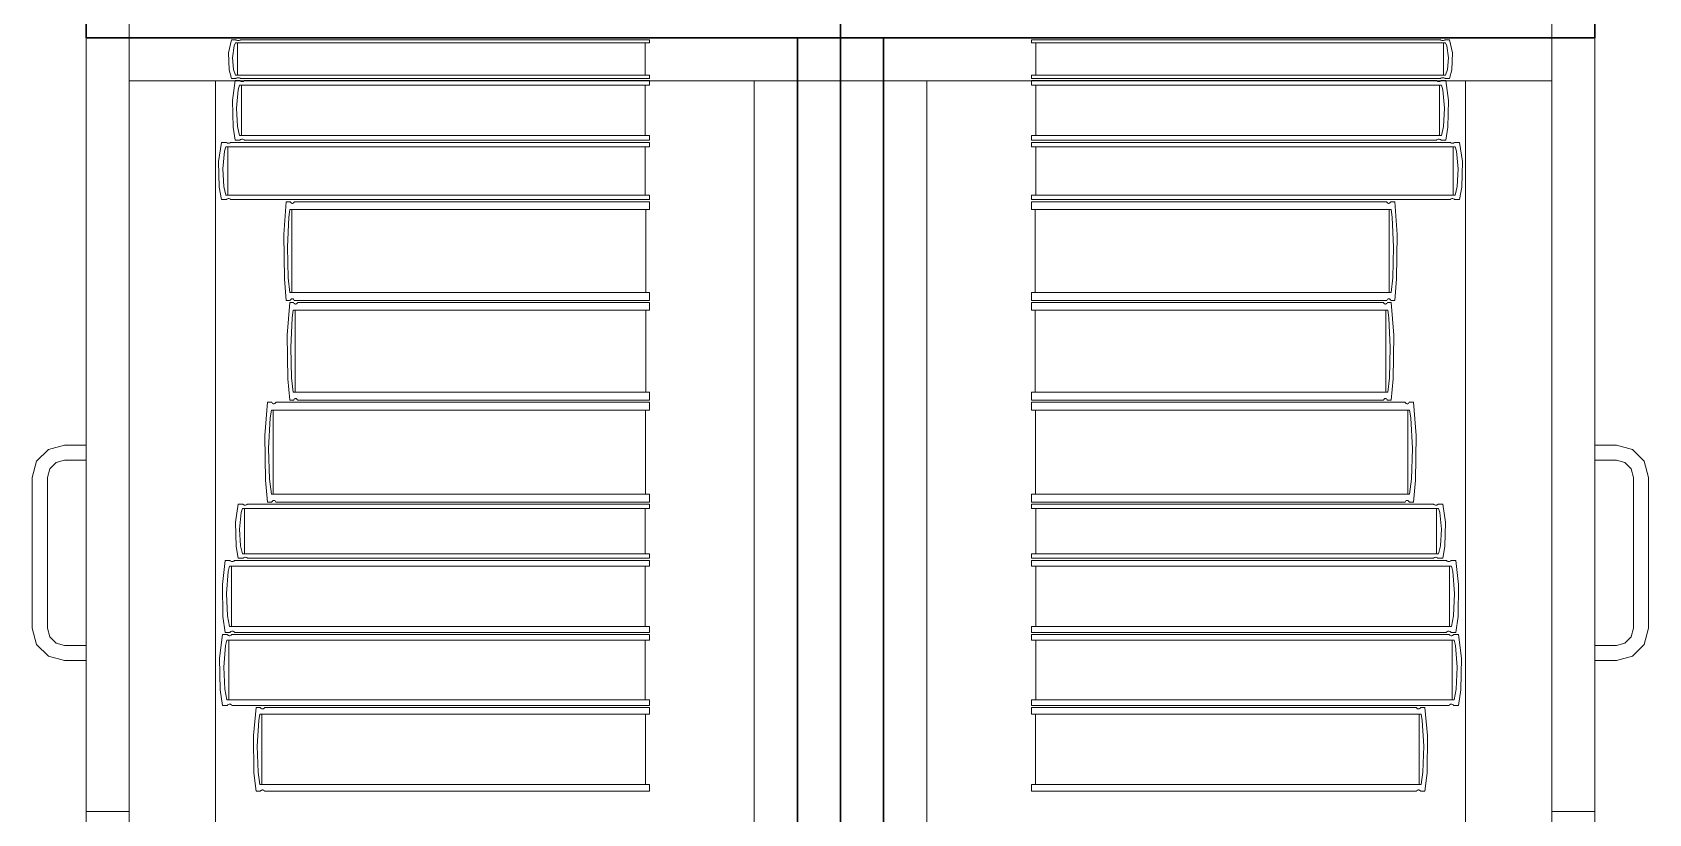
# Model space of a CAD drawing. Header units: inches. Extents: x -38 to 5698, y -33 to 92.
# Drawn here: x 299.331 to 300.081, y 9.452 to 9.815 of the extents above; entities that cross this region are included whole.
import ezdxf

# ---------------------------------------------------------------- set-up
doc = ezdxf.new("R2010")
doc.units = ezdxf.units.IN
doc.header["$MEASUREMENT"] = 0
doc.set_wipeout_variables(frame=1)
doc.linetypes.add('Wipeout_Contour', pattern=[1, 0, -1])
doc.layers.add('Interior - Mobiliario', color=7, linetype='Continuous')

msp = doc.modelspace()

# ---------------------------------------------------------------- linework, layer by layer
at = {"layer": 'Interior - Mobiliario', "color": 175, "linetype": 'Continuous', "lineweight": 13}
for p, q in [((299.37628, 8.35227), (299.37628, 9.81227)), ((299.37628, 9.81227), (299.68628, 9.81227)), ((299.68628, 9.81227), (299.68628, 8.35227)), ((299.72628, 9.81227), (299.72628, 8.35227)), ((300.03628, 9.81227), (299.72628, 9.81227)), ((300.03628, 8.35227), (300.03628, 9.81227)), ((299.42257, 9.79732), (299.42233, 9.80531)), ((299.42499, 9.80849), (299.42418, 9.80301)), ((299.42418, 9.80301), (299.42468, 9.79751)), ((299.98758, 9.80849), (299.98839, 9.80301)), ((299.98839, 9.80301), (299.98789, 9.79751)), ((299.99, 9.79732), (299.99024, 9.80531)), ((299.42363, 9.7934), (299.42257, 9.79732)), ((299.42468, 9.79751), (299.42557, 9.79483)), ((299.98789, 9.79751), (299.987, 9.79483)), ((299.98894, 9.7934), (299.99, 9.79732)), ((299.37628, 8.37227), (299.37628, 9.79227)), ((299.37628, 9.79227), (299.41628, 9.79227)), ((299.41628, 9.79227), (299.66628, 9.79227)), ((299.41628, 9.79227), (299.41628, 8.37227)), ((299.42574, 9.7934), (299.42363, 9.7934)), ((299.42418, 9.78317), (299.42547, 9.7924)), ((299.42547, 9.7924), (299.42756, 9.7924)), ((299.42557, 9.79483), (299.61763, 9.79483)), ((299.42584, 9.79347), (299.42574, 9.7934)), ((299.42609, 9.79358), (299.42584, 9.79347)), ((299.42682, 9.78809), (299.42602, 9.77961)), ((299.42636, 9.79365), (299.42609, 9.79358)), ((299.42664, 9.7937), (299.42636, 9.79365)), ((299.42692, 9.7937), (299.42664, 9.7937)), ((299.42739, 9.79019), (299.42682, 9.78809)), ((299.42721, 9.79367), (299.42692, 9.7937)), ((299.42748, 9.7936), (299.42721, 9.79367)), ((299.61763, 9.79019), (299.42739, 9.79019)), ((299.42773, 9.7935), (299.42748, 9.7936)), ((299.42756, 9.7924), (299.42772, 9.79225)), ((299.42772, 9.79225), (299.42797, 9.79209)), ((299.42789, 9.7934), (299.42773, 9.7935)), ((299.61763, 9.7934), (299.42789, 9.7934)), ((299.42797, 9.79209), (299.42823, 9.79199)), ((299.42823, 9.79199), (299.42851, 9.79194)), ((299.42835, 9.76695), (299.42835, 9.79019)), ((299.42851, 9.79194), (299.4288, 9.79194)), ((299.4288, 9.79194), (299.42907, 9.79201)), ((299.42907, 9.79201), (299.42934, 9.79213)), ((299.42934, 9.79213), (299.42958, 9.79229)), ((299.42958, 9.79229), (299.42969, 9.7924)), ((299.42969, 9.7924), (299.61763, 9.7924)), ((299.61571, 9.79019), (299.61571, 9.76695)), ((299.61763, 9.79483), (299.61763, 9.7934)), ((299.61763, 9.7924), (299.61763, 9.79019)), ((299.66628, 8.37227), (299.66628, 9.79227)), ((299.74628, 8.37227), (299.74628, 9.79227)), ((299.99628, 9.79227), (299.74628, 9.79227)), ((299.987, 9.79483), (299.79494, 9.79483)), ((299.79494, 9.79483), (299.79494, 9.7934)), ((299.79494, 9.7934), (299.98468, 9.7934)), ((299.98288, 9.7924), (299.79494, 9.7924)), ((299.79494, 9.7924), (299.79494, 9.79019)), ((299.79494, 9.79019), (299.98518, 9.79019)), ((299.79686, 9.79019), (299.79686, 9.76695)), ((299.98299, 9.79229), (299.98288, 9.7924)), ((299.98323, 9.79213), (299.98299, 9.79229)), ((299.98349, 9.79201), (299.98323, 9.79213)), ((299.98377, 9.79194), (299.98349, 9.79201)), ((299.98406, 9.79194), (299.98377, 9.79194)), ((299.98434, 9.79199), (299.98406, 9.79194)), ((299.98422, 9.76695), (299.98422, 9.79019)), ((299.9846, 9.79209), (299.98434, 9.79199)), ((299.98485, 9.79225), (299.9846, 9.79209)), ((299.98468, 9.7934), (299.98484, 9.7935)), ((299.98484, 9.7935), (299.98509, 9.7936)), ((299.98501, 9.7924), (299.98485, 9.79225)), ((299.9871, 9.7924), (299.98501, 9.7924)), ((299.98509, 9.7936), (299.98536, 9.79367)), ((299.98518, 9.79019), (299.98575, 9.78809)), ((299.98536, 9.79367), (299.98565, 9.7937)), ((299.98565, 9.7937), (299.98593, 9.7937)), ((299.98575, 9.78809), (299.98655, 9.77961)), ((299.98593, 9.7937), (299.98621, 9.79365)), ((299.98621, 9.79365), (299.98648, 9.79358)), ((299.98648, 9.79358), (299.98672, 9.79347)), ((299.98672, 9.79347), (299.98683, 9.7934)), ((299.98683, 9.7934), (299.98894, 9.7934)), ((299.98839, 9.78317), (299.9871, 9.7924)), ((300.03628, 9.79227), (299.99628, 9.79227)), ((299.99628, 9.79227), (299.99628, 8.37227)), ((300.03628, 8.37227), (300.03628, 9.79227)), ((299.42442, 9.7708), (299.42418, 9.78317)), ((299.98815, 9.7708), (299.98839, 9.78317)), ((299.42602, 9.77961), (299.42651, 9.77109)), ((299.98655, 9.77961), (299.98606, 9.77109)), ((299.42547, 9.76473), (299.42442, 9.7708)), ((299.42651, 9.77109), (299.42739, 9.76695)), ((299.42739, 9.76695), (299.61763, 9.76695)), ((299.42791, 9.76501), (299.42767, 9.76484)), ((299.42817, 9.76512), (299.42791, 9.76501)), ((299.42845, 9.76519), (299.42817, 9.76512)), ((299.42873, 9.76519), (299.42845, 9.76519)), ((299.42901, 9.76514), (299.42873, 9.76519)), ((299.42928, 9.76504), (299.42901, 9.76514)), ((299.42953, 9.76488), (299.42928, 9.76504)), ((299.61763, 9.76695), (299.61763, 9.76473)), ((299.98518, 9.76695), (299.79494, 9.76695)), ((299.79494, 9.76695), (299.79494, 9.76473)), ((299.98304, 9.76488), (299.98329, 9.76504)), ((299.98329, 9.76504), (299.98356, 9.76514)), ((299.98356, 9.76514), (299.98384, 9.76519)), ((299.98384, 9.76519), (299.98412, 9.76519)), ((299.98412, 9.76519), (299.9844, 9.76512)), ((299.9844, 9.76512), (299.98466, 9.76501)), ((299.98466, 9.76501), (299.9849, 9.76484)), ((299.98606, 9.77109), (299.98518, 9.76695)), ((299.9871, 9.76473), (299.98815, 9.7708)), ((299.41772, 9.75487), (299.41905, 9.76373)), ((299.41905, 9.76373), (299.42121, 9.76373)), ((299.42045, 9.75959), (299.41962, 9.75144)), ((299.42104, 9.76161), (299.42045, 9.75959)), ((299.61763, 9.76161), (299.42104, 9.76161)), ((299.42121, 9.76373), (299.42137, 9.76359)), ((299.42137, 9.76359), (299.42163, 9.76344)), ((299.42163, 9.76344), (299.42191, 9.76334)), ((299.42191, 9.76334), (299.4222, 9.76329)), ((299.42203, 9.73929), (299.42203, 9.76161)), ((299.4222, 9.76329), (299.42249, 9.76329)), ((299.42249, 9.76329), (299.42278, 9.76335)), ((299.42278, 9.76335), (299.42305, 9.76347)), ((299.42305, 9.76347), (299.4233, 9.76363)), ((299.4233, 9.76363), (299.42341, 9.76373)), ((299.42341, 9.76373), (299.61763, 9.76373)), ((299.42756, 9.76473), (299.42547, 9.76473)), ((299.42767, 9.76484), (299.42756, 9.76473)), ((299.42969, 9.76473), (299.42953, 9.76488)), ((299.61763, 9.76473), (299.42969, 9.76473)), ((299.61564, 9.76161), (299.61564, 9.73929)), ((299.61763, 9.76373), (299.61763, 9.76161)), ((299.79494, 9.76473), (299.98288, 9.76473)), ((299.98916, 9.76373), (299.79494, 9.76373)), ((299.79494, 9.76373), (299.79494, 9.76161)), ((299.79494, 9.76161), (299.99153, 9.76161)), ((299.79693, 9.76161), (299.79693, 9.73929)), ((299.98288, 9.76473), (299.98304, 9.76488)), ((299.9849, 9.76484), (299.98501, 9.76473)), ((299.98501, 9.76473), (299.9871, 9.76473)), ((299.98927, 9.76363), (299.98916, 9.76373)), ((299.98952, 9.76347), (299.98927, 9.76363)), ((299.98979, 9.76335), (299.98952, 9.76347)), ((299.99008, 9.76329), (299.98979, 9.76335)), ((299.99037, 9.76329), (299.99008, 9.76329)), ((299.99066, 9.76334), (299.99037, 9.76329)), ((299.99054, 9.73929), (299.99054, 9.76161)), ((299.99094, 9.76344), (299.99066, 9.76334)), ((299.99119, 9.76359), (299.99094, 9.76344)), ((299.99136, 9.76373), (299.99119, 9.76359)), ((299.99352, 9.76373), (299.99136, 9.76373)), ((299.99153, 9.76161), (299.99212, 9.75959)), ((299.99212, 9.75959), (299.99295, 9.75144)), ((299.99485, 9.75487), (299.99352, 9.76373)), ((299.41797, 9.74299), (299.41772, 9.75487)), ((299.41962, 9.75144), (299.42013, 9.74327)), ((299.99295, 9.75144), (299.99244, 9.74327)), ((299.9946, 9.74299), (299.99485, 9.75487)), ((299.41905, 9.73716), (299.41797, 9.74299)), ((299.42013, 9.74327), (299.42104, 9.73929)), ((299.99244, 9.74327), (299.99153, 9.73929)), ((299.99352, 9.73716), (299.9946, 9.74299)), ((299.42121, 9.73716), (299.41905, 9.73716)), ((299.42104, 9.73929), (299.61763, 9.73929)), ((299.42132, 9.73726), (299.42121, 9.73716)), ((299.42157, 9.73743), (299.42132, 9.73726)), ((299.42185, 9.73754), (299.42157, 9.73743)), ((299.42213, 9.7376), (299.42185, 9.73754)), ((299.42243, 9.73761), (299.42213, 9.7376)), ((299.42271, 9.73756), (299.42243, 9.73761)), ((299.42299, 9.73746), (299.42271, 9.73756)), ((299.42325, 9.7373), (299.42299, 9.73746)), ((299.42341, 9.73716), (299.42325, 9.7373)), ((299.61763, 9.73716), (299.42341, 9.73716)), ((299.44801, 9.72091), (299.44914, 9.73616)), ((299.44914, 9.73616), (299.45097, 9.73616)), ((299.45097, 9.73616), (299.45111, 9.73592)), ((299.45111, 9.73592), (299.45132, 9.73565)), ((299.45132, 9.73565), (299.45156, 9.73548)), ((299.45156, 9.73548), (299.45181, 9.7354)), ((299.45181, 9.7354), (299.45205, 9.73541)), ((299.45205, 9.73541), (299.4523, 9.73551)), ((299.4523, 9.73551), (299.45253, 9.73571)), ((299.45253, 9.73571), (299.45274, 9.73598)), ((299.45274, 9.73598), (299.45283, 9.73616)), ((299.45283, 9.73616), (299.61763, 9.73616)), ((299.61763, 9.73929), (299.61763, 9.73716)), ((299.61763, 9.73616), (299.61763, 9.7325)), ((299.99153, 9.73929), (299.79494, 9.73929)), ((299.79494, 9.73929), (299.79494, 9.73716)), ((299.79494, 9.73716), (299.98916, 9.73716)), ((299.95973, 9.73616), (299.79494, 9.73616)), ((299.79494, 9.73616), (299.79494, 9.7325)), ((299.95983, 9.73598), (299.95973, 9.73616)), ((299.96004, 9.73571), (299.95983, 9.73598)), ((299.96027, 9.73551), (299.96004, 9.73571)), ((299.96052, 9.73541), (299.96027, 9.73551)), ((299.96076, 9.7354), (299.96052, 9.73541)), ((299.96101, 9.73548), (299.96076, 9.7354)), ((299.96124, 9.73565), (299.96101, 9.73548)), ((299.96146, 9.73592), (299.96124, 9.73565)), ((299.9616, 9.73616), (299.96146, 9.73592)), ((299.96343, 9.73616), (299.9616, 9.73616)), ((299.96456, 9.72091), (299.96343, 9.73616)), ((299.98916, 9.73716), (299.98932, 9.7373)), ((299.98932, 9.7373), (299.98958, 9.73746)), ((299.98958, 9.73746), (299.98985, 9.73756)), ((299.98985, 9.73756), (299.99014, 9.73761)), ((299.99014, 9.73761), (299.99044, 9.7376)), ((299.99044, 9.7376), (299.99072, 9.73754)), ((299.99072, 9.73754), (299.991, 9.73743)), ((299.991, 9.73743), (299.99125, 9.73726)), ((299.99125, 9.73726), (299.99136, 9.73716)), ((299.99136, 9.73716), (299.99352, 9.73716)), ((299.45032, 9.72904), (299.44962, 9.71502)), ((299.45082, 9.7325), (299.45032, 9.72904)), ((299.61763, 9.7325), (299.45082, 9.7325)), ((299.45166, 9.69409), (299.45166, 9.7325)), ((299.61594, 9.7325), (299.61594, 9.69409)), ((299.79494, 9.7325), (299.96175, 9.7325)), ((299.79663, 9.7325), (299.79663, 9.69409)), ((299.9609, 9.69409), (299.9609, 9.7325)), ((299.96175, 9.7325), (299.96225, 9.72904)), ((299.96225, 9.72904), (299.96295, 9.71502)), ((299.44822, 9.70046), (299.44801, 9.72091)), ((299.96435, 9.70046), (299.96456, 9.72091)), ((299.44962, 9.71502), (299.45005, 9.70094)), ((299.96295, 9.71502), (299.96252, 9.70094)), ((299.44914, 9.69043), (299.44822, 9.70046)), ((299.45005, 9.70094), (299.45082, 9.69409)), ((299.96252, 9.70094), (299.96175, 9.69409)), ((299.96343, 9.69043), (299.96435, 9.70046)), ((299.45097, 9.69043), (299.44914, 9.69043)), ((299.45082, 9.69409), (299.61763, 9.69409)), ((299.45106, 9.69061), (299.45097, 9.69043)), ((299.45128, 9.69089), (299.45106, 9.69061)), ((299.45151, 9.69108), (299.45128, 9.69089)), ((299.45175, 9.69119), (299.45151, 9.69108)), ((299.452, 9.6912), (299.45175, 9.69119)), ((299.45224, 9.69111), (299.452, 9.6912)), ((299.45248, 9.69094), (299.45224, 9.69111)), ((299.4527, 9.69068), (299.45248, 9.69094)), ((299.45283, 9.69043), (299.4527, 9.69068)), ((299.61763, 9.69043), (299.45283, 9.69043)), ((299.61763, 9.69409), (299.61763, 9.69043)), ((299.96175, 9.69409), (299.79494, 9.69409)), ((299.79494, 9.69409), (299.79494, 9.69043)), ((299.79494, 9.69043), (299.95973, 9.69043)), ((299.95973, 9.69043), (299.95987, 9.69068)), ((299.95987, 9.69068), (299.96009, 9.69094)), ((299.96009, 9.69094), (299.96033, 9.69111)), ((299.96033, 9.69111), (299.96057, 9.6912)), ((299.96057, 9.6912), (299.96082, 9.69119)), ((299.96082, 9.69119), (299.96106, 9.69108)), ((299.96106, 9.69108), (299.96129, 9.69089)), ((299.96129, 9.69089), (299.96151, 9.69061)), ((299.96151, 9.69061), (299.9616, 9.69043)), ((299.9616, 9.69043), (299.96343, 9.69043)), ((299.44958, 9.67433), (299.45071, 9.68943)), ((299.45071, 9.68943), (299.45252, 9.68943)), ((299.45238, 9.68581), (299.45188, 9.68238)), ((299.61763, 9.68581), (299.45238, 9.68581)), ((299.45252, 9.68943), (299.45266, 9.68919)), ((299.45266, 9.68919), (299.45287, 9.68893)), ((299.45287, 9.68893), (299.45311, 9.68876)), ((299.45311, 9.68876), (299.45335, 9.68868)), ((299.45321, 9.64777), (299.45321, 9.68581)), ((299.45335, 9.68868), (299.4536, 9.68869)), ((299.4536, 9.68869), (299.45384, 9.68879)), ((299.45384, 9.68879), (299.45407, 9.68898)), ((299.45407, 9.68898), (299.45428, 9.68926)), ((299.45428, 9.68926), (299.45437, 9.68943)), ((299.45437, 9.68943), (299.61763, 9.68943)), ((299.61596, 9.68581), (299.61596, 9.64777)), ((299.61763, 9.68943), (299.61763, 9.68581)), ((299.9582, 9.68943), (299.79494, 9.68943)), ((299.79494, 9.68943), (299.79494, 9.68581)), ((299.79494, 9.68581), (299.96019, 9.68581)), ((299.79661, 9.68581), (299.79661, 9.64777)), ((299.95829, 9.68926), (299.9582, 9.68943)), ((299.9585, 9.68898), (299.95829, 9.68926)), ((299.95873, 9.68879), (299.9585, 9.68898)), ((299.95897, 9.68869), (299.95873, 9.68879)), ((299.95922, 9.68868), (299.95897, 9.68869)), ((299.95946, 9.68876), (299.95922, 9.68868)), ((299.95936, 9.64777), (299.95936, 9.68581)), ((299.9597, 9.68893), (299.95946, 9.68876)), ((299.95991, 9.68919), (299.9597, 9.68893)), ((299.96005, 9.68943), (299.95991, 9.68919)), ((299.96186, 9.68943), (299.96005, 9.68943)), ((299.96019, 9.68581), (299.96069, 9.68238)), ((299.96298, 9.67433), (299.96186, 9.68943)), ((299.45188, 9.68238), (299.45118, 9.66849)), ((299.96069, 9.68238), (299.96139, 9.66849)), ((299.44979, 9.65408), (299.44958, 9.67433)), ((299.45118, 9.66849), (299.45161, 9.65455)), ((299.96139, 9.66849), (299.96096, 9.65455)), ((299.96278, 9.65408), (299.96298, 9.67433)), ((299.45071, 9.64415), (299.44979, 9.65408)), ((299.45161, 9.65455), (299.45238, 9.64777)), ((299.96096, 9.65455), (299.96019, 9.64777)), ((299.96186, 9.64415), (299.96278, 9.65408)), ((299.45238, 9.64777), (299.61763, 9.64777)), ((299.61763, 9.64777), (299.61763, 9.64415)), ((299.96019, 9.64777), (299.79494, 9.64777)), ((299.79494, 9.64777), (299.79494, 9.64415)), ((299.43924, 9.62771), (299.44043, 9.64315)), ((299.44043, 9.64315), (299.44236, 9.64315)), ((299.44221, 9.63945), (299.44168, 9.63593)), ((299.61763, 9.63945), (299.44221, 9.63945)), ((299.44236, 9.64315), (299.44251, 9.6429)), ((299.44251, 9.6429), (299.44273, 9.64264)), ((299.44273, 9.64264), (299.44298, 9.64246)), ((299.44298, 9.64246), (299.44324, 9.64238)), ((299.44309, 9.60055), (299.44309, 9.63945)), ((299.44324, 9.64238), (299.4435, 9.64239)), ((299.4435, 9.64239), (299.44376, 9.64249)), ((299.44376, 9.64249), (299.444, 9.64269)), ((299.444, 9.64269), (299.44422, 9.64297)), ((299.44422, 9.64297), (299.44432, 9.64315)), ((299.44432, 9.64315), (299.61763, 9.64315)), ((299.45252, 9.64415), (299.45071, 9.64415)), ((299.45261, 9.64433), (299.45252, 9.64415)), ((299.45282, 9.6446), (299.45261, 9.64433)), ((299.45305, 9.64479), (299.45282, 9.6446)), ((299.45329, 9.6449), (299.45305, 9.64479)), ((299.45354, 9.64491), (299.45329, 9.6449)), ((299.45378, 9.64482), (299.45354, 9.64491)), ((299.45402, 9.64465), (299.45378, 9.64482)), ((299.45423, 9.64439), (299.45402, 9.64465)), ((299.45437, 9.64415), (299.45423, 9.64439)), ((299.61763, 9.64415), (299.45437, 9.64415)), ((299.61586, 9.63945), (299.61586, 9.60055)), ((299.61763, 9.64315), (299.61763, 9.63945)), ((299.79494, 9.64415), (299.9582, 9.64415)), ((299.96825, 9.64315), (299.79494, 9.64315)), ((299.79494, 9.64315), (299.79494, 9.63945)), ((299.79494, 9.63945), (299.97036, 9.63945)), ((299.79671, 9.63945), (299.79671, 9.60055)), ((299.9582, 9.64415), (299.95834, 9.64439)), ((299.95834, 9.64439), (299.95855, 9.64465)), ((299.95855, 9.64465), (299.95879, 9.64482)), ((299.95879, 9.64482), (299.95903, 9.64491)), ((299.95903, 9.64491), (299.95927, 9.6449)), ((299.95927, 9.6449), (299.95952, 9.64479)), ((299.95952, 9.64479), (299.95974, 9.6446)), ((299.95974, 9.6446), (299.95996, 9.64433)), ((299.95996, 9.64433), (299.96005, 9.64415)), ((299.96005, 9.64415), (299.96186, 9.64415)), ((299.96835, 9.64297), (299.96825, 9.64315)), ((299.96857, 9.64269), (299.96835, 9.64297)), ((299.96881, 9.64249), (299.96857, 9.64269)), ((299.96907, 9.64239), (299.96881, 9.64249)), ((299.96933, 9.64238), (299.96907, 9.64239)), ((299.96959, 9.64246), (299.96933, 9.64238)), ((299.96948, 9.60055), (299.96948, 9.63945)), ((299.96983, 9.64264), (299.96959, 9.64246)), ((299.97006, 9.6429), (299.96983, 9.64264)), ((299.97021, 9.64315), (299.97006, 9.6429)), ((299.97214, 9.64315), (299.97021, 9.64315)), ((299.97036, 9.63945), (299.97089, 9.63593)), ((299.97333, 9.62771), (299.97214, 9.64315)), ((299.44168, 9.63593), (299.44094, 9.62173)), ((299.97089, 9.63593), (299.97163, 9.62173)), ((299.33878, 9.62126), (299.34628, 9.62327)), ((299.34628, 9.62327), (299.35628, 9.62327)), ((299.35628, 9.62327), (299.35628, 9.61627)), ((299.43946, 9.607), (299.43924, 9.62771)), ((299.9731, 9.607), (299.97333, 9.62771)), ((300.06628, 9.62327), (300.05628, 9.62327)), ((300.05628, 9.62327), (300.05628, 9.61627)), ((300.07378, 9.62126), (300.06628, 9.62327)), ((299.33128, 9.60827), (299.33329, 9.61577)), ((299.33329, 9.61577), (299.33878, 9.62126)), ((299.34228, 9.6152), (299.33936, 9.61227)), ((299.34628, 9.61627), (299.34228, 9.6152)), ((299.35628, 9.61627), (299.34628, 9.61627)), ((299.44094, 9.62173), (299.44139, 9.60748)), ((299.97163, 9.62173), (299.97118, 9.60748)), ((300.05628, 9.61627), (300.06628, 9.61627)), ((300.06628, 9.61627), (300.07028, 9.6152)), ((300.07028, 9.6152), (300.07321, 9.61227)), ((300.07927, 9.61577), (300.07378, 9.62126)), ((300.08128, 9.60827), (300.07927, 9.61577)), ((299.33128, 9.53827), (299.33128, 9.60827)), ((299.33936, 9.61227), (299.33828, 9.60827)), ((299.33828, 9.60827), (299.33828, 9.53827)), ((300.07321, 9.61227), (300.07428, 9.60827)), ((300.07428, 9.60827), (300.07428, 9.53827)), ((300.08128, 9.53827), (300.08128, 9.60827)), ((299.44043, 9.59684), (299.43946, 9.607)), ((299.44139, 9.60748), (299.44221, 9.60055)), ((299.44221, 9.60055), (299.61763, 9.60055)), ((299.61763, 9.60055), (299.61763, 9.59684)), ((299.97036, 9.60055), (299.79494, 9.60055)), ((299.79494, 9.60055), (299.79494, 9.59684)), ((299.97118, 9.60748), (299.97036, 9.60055)), ((299.97214, 9.59684), (299.9731, 9.607)), ((299.42559, 9.58748), (299.42687, 9.59584)), ((299.42687, 9.59584), (299.42894, 9.59584)), ((299.42878, 9.59384), (299.42821, 9.59194)), ((299.61763, 9.59384), (299.42878, 9.59384)), ((299.42894, 9.59584), (299.4291, 9.59571)), ((299.4291, 9.59571), (299.42935, 9.59556)), ((299.42935, 9.59556), (299.42961, 9.59547)), ((299.42961, 9.59547), (299.42989, 9.59542)), ((299.42973, 9.57279), (299.42973, 9.59384)), ((299.42989, 9.59542), (299.43017, 9.59543)), ((299.43017, 9.59543), (299.43045, 9.59549)), ((299.43045, 9.59549), (299.43071, 9.59559)), ((299.43071, 9.59559), (299.43095, 9.59574)), ((299.43095, 9.59574), (299.43106, 9.59584)), ((299.43106, 9.59584), (299.61763, 9.59584)), ((299.44236, 9.59684), (299.44043, 9.59684)), ((299.44246, 9.59702), (299.44236, 9.59684)), ((299.44268, 9.5973), (299.44246, 9.59702)), ((299.44293, 9.5975), (299.44268, 9.5973)), ((299.44318, 9.5976), (299.44293, 9.5975)), ((299.44344, 9.59762), (299.44318, 9.5976)), ((299.4437, 9.59753), (299.44344, 9.59762)), ((299.44395, 9.59735), (299.4437, 9.59753)), ((299.44418, 9.59709), (299.44395, 9.59735)), ((299.44432, 9.59684), (299.44418, 9.59709)), ((299.61763, 9.59684), (299.44432, 9.59684)), ((299.61572, 9.59384), (299.61572, 9.57279)), ((299.61763, 9.59584), (299.61763, 9.59384)), ((299.79494, 9.59684), (299.96825, 9.59684)), ((299.98151, 9.59584), (299.79494, 9.59584)), ((299.79494, 9.59584), (299.79494, 9.59384)), ((299.79494, 9.59384), (299.98379, 9.59384)), ((299.79685, 9.59384), (299.79685, 9.57279)), ((299.96825, 9.59684), (299.96839, 9.59709)), ((299.96839, 9.59709), (299.96862, 9.59735)), ((299.96862, 9.59735), (299.96887, 9.59753)), ((299.96887, 9.59753), (299.96913, 9.59762)), ((299.96913, 9.59762), (299.96939, 9.5976)), ((299.96939, 9.5976), (299.96964, 9.5975)), ((299.96964, 9.5975), (299.96989, 9.5973)), ((299.96989, 9.5973), (299.97011, 9.59702)), ((299.97011, 9.59702), (299.97021, 9.59684)), ((299.97021, 9.59684), (299.97214, 9.59684)), ((299.98162, 9.59574), (299.98151, 9.59584)), ((299.98186, 9.59559), (299.98162, 9.59574)), ((299.98212, 9.59549), (299.98186, 9.59559)), ((299.9824, 9.59543), (299.98212, 9.59549)), ((299.98268, 9.59542), (299.9824, 9.59543)), ((299.98296, 9.59547), (299.98268, 9.59542)), ((299.98284, 9.57279), (299.98284, 9.59384)), ((299.98322, 9.59556), (299.98296, 9.59547)), ((299.98347, 9.59571), (299.98322, 9.59556)), ((299.98363, 9.59584), (299.98347, 9.59571)), ((299.9857, 9.59584), (299.98363, 9.59584)), ((299.98379, 9.59384), (299.98436, 9.59194)), ((299.98698, 9.58748), (299.9857, 9.59584)), ((299.42583, 9.57628), (299.42559, 9.58748)), ((299.42821, 9.59194), (299.42741, 9.58425)), ((299.98436, 9.59194), (299.98515, 9.58425)), ((299.98674, 9.57628), (299.98698, 9.58748)), ((299.42741, 9.58425), (299.4279, 9.57654)), ((299.98515, 9.58425), (299.98467, 9.57654)), ((299.42687, 9.57078), (299.42583, 9.57628)), ((299.42894, 9.57078), (299.42687, 9.57078)), ((299.4279, 9.57654), (299.42878, 9.57279)), ((299.42878, 9.57279), (299.61763, 9.57279)), ((299.42905, 9.57088), (299.42894, 9.57078)), ((299.42929, 9.57103), (299.42905, 9.57088)), ((299.42955, 9.57114), (299.42929, 9.57103)), ((299.42983, 9.5712), (299.42955, 9.57114)), ((299.43011, 9.5712), (299.42983, 9.5712)), ((299.43039, 9.57116), (299.43011, 9.5712)), ((299.43065, 9.57106), (299.43039, 9.57116)), ((299.4309, 9.57092), (299.43065, 9.57106)), ((299.43106, 9.57078), (299.4309, 9.57092)), ((299.61763, 9.57078), (299.43106, 9.57078)), ((299.61763, 9.57279), (299.61763, 9.57078)), ((299.98379, 9.57279), (299.79494, 9.57279)), ((299.79494, 9.57279), (299.79494, 9.57078)), ((299.79494, 9.57078), (299.98151, 9.57078)), ((299.98151, 9.57078), (299.98167, 9.57092)), ((299.98167, 9.57092), (299.98192, 9.57106)), ((299.98192, 9.57106), (299.98218, 9.57116)), ((299.98218, 9.57116), (299.98246, 9.5712)), ((299.98246, 9.5712), (299.98274, 9.5712)), ((299.98274, 9.5712), (299.98302, 9.57114)), ((299.98302, 9.57114), (299.98328, 9.57103)), ((299.98328, 9.57103), (299.98352, 9.57088)), ((299.98352, 9.57088), (299.98363, 9.57078)), ((299.98363, 9.57078), (299.9857, 9.57078)), ((299.98467, 9.57654), (299.98379, 9.57279)), ((299.9857, 9.57078), (299.98674, 9.57628)), ((299.4195, 9.55865), (299.42083, 9.56978)), ((299.42083, 9.56978), (299.42297, 9.56978)), ((299.42221, 9.56458), (299.42139, 9.55434)), ((299.42279, 9.56711), (299.42221, 9.56458)), ((299.61763, 9.56711), (299.42279, 9.56711)), ((299.42297, 9.56978), (299.42313, 9.5696)), ((299.42313, 9.5696), (299.42338, 9.56941)), ((299.42338, 9.56941), (299.42366, 9.56929)), ((299.42366, 9.56929), (299.42394, 9.56922)), ((299.42378, 9.53906), (299.42378, 9.56711)), ((299.42394, 9.56922), (299.42423, 9.56923)), ((299.42423, 9.56923), (299.42452, 9.56931)), ((299.42452, 9.56931), (299.42479, 9.56945)), ((299.42479, 9.56945), (299.42504, 9.56965)), ((299.42504, 9.56965), (299.42514, 9.56978)), ((299.42514, 9.56978), (299.61763, 9.56978)), ((299.61566, 9.56711), (299.61566, 9.53906)), ((299.61763, 9.56978), (299.61763, 9.56711)), ((299.98742, 9.56978), (299.79494, 9.56978)), ((299.79494, 9.56978), (299.79494, 9.56711)), ((299.79494, 9.56711), (299.98978, 9.56711)), ((299.79691, 9.56711), (299.79691, 9.53906)), ((299.98753, 9.56965), (299.98742, 9.56978)), ((299.98778, 9.56945), (299.98753, 9.56965)), ((299.98805, 9.56931), (299.98778, 9.56945)), ((299.98834, 9.56923), (299.98805, 9.56931)), ((299.98863, 9.56922), (299.98834, 9.56923)), ((299.98891, 9.56929), (299.98863, 9.56922)), ((299.98879, 9.53906), (299.98879, 9.56711)), ((299.98919, 9.56941), (299.98891, 9.56929)), ((299.98944, 9.5696), (299.98919, 9.56941)), ((299.9896, 9.56978), (299.98944, 9.5696)), ((299.99174, 9.56978), (299.9896, 9.56978)), ((299.98978, 9.56711), (299.99036, 9.56458)), ((299.99036, 9.56458), (299.99118, 9.55434)), ((299.99306, 9.55865), (299.99174, 9.56978)), ((299.41975, 9.54371), (299.4195, 9.55865)), ((299.99282, 9.54371), (299.99306, 9.55865)), ((299.42139, 9.55434), (299.42189, 9.54406)), ((299.99118, 9.55434), (299.99068, 9.54406)), ((299.42083, 9.53639), (299.41975, 9.54371)), ((299.42189, 9.54406), (299.42279, 9.53906)), ((299.99068, 9.54406), (299.98978, 9.53906)), ((299.99174, 9.53639), (299.99282, 9.54371)), ((299.33329, 9.53077), (299.33128, 9.53827)), ((299.33828, 9.53827), (299.33936, 9.53427)), ((299.33936, 9.53427), (299.34228, 9.53134)), ((299.41819, 9.52443), (299.41952, 9.53539)), ((299.41952, 9.53539), (299.42167, 9.53539)), ((299.42297, 9.53639), (299.42083, 9.53639)), ((299.4215, 9.53276), (299.42091, 9.53026)), ((299.61763, 9.53276), (299.4215, 9.53276)), ((299.42167, 9.53539), (299.42183, 9.53521)), ((299.42183, 9.53521), (299.42209, 9.53502)), ((299.42209, 9.53502), (299.42237, 9.5349)), ((299.42237, 9.5349), (299.42265, 9.53484)), ((299.42249, 9.50515), (299.42249, 9.53276)), ((299.42265, 9.53484), (299.42295, 9.53485)), ((299.42279, 9.53906), (299.61763, 9.53906)), ((299.42295, 9.53485), (299.42323, 9.53492)), ((299.42307, 9.53652), (299.42297, 9.53639)), ((299.42332, 9.53672), (299.42307, 9.53652)), ((299.42323, 9.53492), (299.4235, 9.53506)), ((299.42359, 9.53686), (299.42332, 9.53672)), ((299.4235, 9.53506), (299.42375, 9.53526)), ((299.42388, 9.53694), (299.42359, 9.53686)), ((299.42375, 9.53526), (299.42386, 9.53539)), ((299.42386, 9.53539), (299.61763, 9.53539)), ((299.42417, 9.53695), (299.42388, 9.53694)), ((299.42445, 9.53688), (299.42417, 9.53695)), ((299.42473, 9.53676), (299.42445, 9.53688)), ((299.42498, 9.53657), (299.42473, 9.53676)), ((299.42514, 9.53639), (299.42498, 9.53657)), ((299.61763, 9.53639), (299.42514, 9.53639)), ((299.61565, 9.53276), (299.61565, 9.50515)), ((299.61763, 9.53906), (299.61763, 9.53639)), ((299.61763, 9.53539), (299.61763, 9.53276)), ((299.98978, 9.53906), (299.79494, 9.53906)), ((299.79494, 9.53906), (299.79494, 9.53639)), ((299.79494, 9.53639), (299.98742, 9.53639)), ((299.98871, 9.53539), (299.79494, 9.53539)), ((299.79494, 9.53539), (299.79494, 9.53276)), ((299.79494, 9.53276), (299.99107, 9.53276)), ((299.79692, 9.53276), (299.79692, 9.50515)), ((299.98742, 9.53639), (299.98759, 9.53657)), ((299.98759, 9.53657), (299.98784, 9.53676)), ((299.98784, 9.53676), (299.98811, 9.53688)), ((299.98811, 9.53688), (299.9884, 9.53695)), ((299.9884, 9.53695), (299.98869, 9.53694)), ((299.98869, 9.53694), (299.98898, 9.53686)), ((299.98882, 9.53526), (299.98871, 9.53539)), ((299.98906, 9.53506), (299.98882, 9.53526)), ((299.98898, 9.53686), (299.98925, 9.53672)), ((299.98934, 9.53492), (299.98906, 9.53506)), ((299.98925, 9.53672), (299.98949, 9.53652)), ((299.98962, 9.53485), (299.98934, 9.53492)), ((299.98949, 9.53652), (299.9896, 9.53639)), ((299.9896, 9.53639), (299.99174, 9.53639)), ((299.98992, 9.53484), (299.98962, 9.53485)), ((299.9902, 9.5349), (299.98992, 9.53484)), ((299.99008, 9.50515), (299.99008, 9.53276)), ((299.99048, 9.53502), (299.9902, 9.5349)), ((299.99074, 9.53521), (299.99048, 9.53502)), ((299.9909, 9.53539), (299.99074, 9.53521)), ((299.99305, 9.53539), (299.9909, 9.53539)), ((299.99107, 9.53276), (299.99166, 9.53026)), ((299.99438, 9.52443), (299.99305, 9.53539)), ((300.07321, 9.53427), (300.07028, 9.53134)), ((300.07428, 9.53827), (300.07321, 9.53427)), ((300.07927, 9.53077), (300.08128, 9.53827)), ((299.33878, 9.52528), (299.33329, 9.53077)), ((299.34628, 9.52327), (299.33878, 9.52528)), ((299.34228, 9.53134), (299.34628, 9.53027)), ((299.34628, 9.53027), (299.35628, 9.53027)), ((299.35628, 9.53027), (299.35628, 9.52327)), ((299.42091, 9.53026), (299.42008, 9.52019)), ((299.99166, 9.53026), (299.99249, 9.52019)), ((300.05628, 9.53027), (300.05628, 9.52327)), ((300.06628, 9.53027), (300.05628, 9.53027)), ((300.07028, 9.53134), (300.06628, 9.53027)), ((300.06628, 9.52327), (300.07378, 9.52528)), ((300.07378, 9.52528), (300.07927, 9.53077)), ((299.35628, 9.52327), (299.34628, 9.52327)), ((299.41843, 9.50973), (299.41819, 9.52443)), ((299.42008, 9.52019), (299.42059, 9.51007)), ((299.99249, 9.52019), (299.99198, 9.51007)), ((299.99414, 9.50973), (299.99438, 9.52443)), ((300.05628, 9.52327), (300.06628, 9.52327)), ((299.42059, 9.51007), (299.4215, 9.50515)), ((299.99198, 9.51007), (299.99107, 9.50515)), ((299.41952, 9.50252), (299.41843, 9.50973)), ((299.42167, 9.50252), (299.41952, 9.50252)), ((299.4215, 9.50515), (299.61763, 9.50515)), ((299.42178, 9.50265), (299.42167, 9.50252)), ((299.42203, 9.50284), (299.42178, 9.50265)), ((299.4223, 9.50298), (299.42203, 9.50284)), ((299.42259, 9.50306), (299.4223, 9.50298)), ((299.42288, 9.50307), (299.42259, 9.50306)), ((299.42317, 9.50301), (299.42288, 9.50307)), ((299.42345, 9.50288), (299.42317, 9.50301)), ((299.4237, 9.50269), (299.42345, 9.50288)), ((299.42386, 9.50252), (299.4237, 9.50269)), ((299.61763, 9.50252), (299.42386, 9.50252)), ((299.61763, 9.50515), (299.61763, 9.50252)), ((299.99107, 9.50515), (299.79494, 9.50515)), ((299.79494, 9.50515), (299.79494, 9.50252)), ((299.79494, 9.50252), (299.98871, 9.50252)), ((299.98871, 9.50252), (299.98887, 9.50269)), ((299.98887, 9.50269), (299.98912, 9.50288)), ((299.98912, 9.50288), (299.9894, 9.50301)), ((299.9894, 9.50301), (299.98969, 9.50307)), ((299.98969, 9.50307), (299.98998, 9.50306)), ((299.98998, 9.50306), (299.99027, 9.50298)), ((299.99027, 9.50298), (299.99054, 9.50284)), ((299.99054, 9.50284), (299.99079, 9.50265)), ((299.99079, 9.50265), (299.9909, 9.50252)), ((299.9909, 9.50252), (299.99305, 9.50252)), ((299.99305, 9.50252), (299.99414, 9.50973)), ((299.43387, 9.48855), (299.4351, 9.50152)), ((299.4351, 9.50152), (299.43708, 9.50152)), ((299.43638, 9.49546), (299.43562, 9.48354)), ((299.43692, 9.49841), (299.43638, 9.49546)), ((299.61763, 9.49841), (299.43692, 9.49841)), ((299.43708, 9.50152), (299.43723, 9.50131)), ((299.43723, 9.50131), (299.43747, 9.50109)), ((299.43747, 9.50109), (299.43772, 9.50094)), ((299.43772, 9.50094), (299.43799, 9.50087)), ((299.43783, 9.46576), (299.43783, 9.49841)), ((299.43799, 9.50087), (299.43826, 9.50088)), ((299.43826, 9.50088), (299.43852, 9.50097)), ((299.43852, 9.50097), (299.43877, 9.50113)), ((299.43877, 9.50113), (299.439, 9.50137)), ((299.439, 9.50137), (299.4391, 9.50152)), ((299.4391, 9.50152), (299.61763, 9.50152)), ((299.6158, 9.49841), (299.6158, 9.46576)), ((299.61763, 9.50152), (299.61763, 9.49841)), ((299.97347, 9.50152), (299.79494, 9.50152)), ((299.79494, 9.50152), (299.79494, 9.49841)), ((299.79494, 9.49841), (299.97565, 9.49841)), ((299.79677, 9.49841), (299.79677, 9.46576)), ((299.97357, 9.50137), (299.97347, 9.50152)), ((299.9738, 9.50113), (299.97357, 9.50137)), ((299.97405, 9.50097), (299.9738, 9.50113)), ((299.97431, 9.50088), (299.97405, 9.50097)), ((299.97458, 9.50087), (299.97431, 9.50088)), ((299.97485, 9.50094), (299.97458, 9.50087)), ((299.97473, 9.46576), (299.97473, 9.49841)), ((299.9751, 9.50109), (299.97485, 9.50094)), ((299.97534, 9.50131), (299.9751, 9.50109)), ((299.97549, 9.50152), (299.97534, 9.50131)), ((299.97747, 9.50152), (299.97549, 9.50152)), ((299.97565, 9.49841), (299.97619, 9.49546)), ((299.97619, 9.49546), (299.97695, 9.48354)), ((299.9787, 9.48855), (299.97747, 9.50152)), ((299.4341, 9.47117), (299.43387, 9.48855)), ((299.97847, 9.47117), (299.9787, 9.48855)), ((299.43562, 9.48354), (299.43608, 9.47158)), ((299.97695, 9.48354), (299.97649, 9.47158)), ((299.4351, 9.46265), (299.4341, 9.47117)), ((299.43608, 9.47158), (299.43692, 9.46576)), ((299.43692, 9.46576), (299.61763, 9.46576)), ((299.61763, 9.46576), (299.61763, 9.46265)), ((299.97565, 9.46576), (299.79494, 9.46576)), ((299.79494, 9.46576), (299.79494, 9.46265)), ((299.97649, 9.47158), (299.97565, 9.46576)), ((299.97747, 9.46265), (299.97847, 9.47117)), ((299.43708, 9.46265), (299.4351, 9.46265)), ((299.43718, 9.4628), (299.43708, 9.46265)), ((299.43741, 9.46303), (299.43718, 9.4628)), ((299.43766, 9.4632), (299.43741, 9.46303)), ((299.43793, 9.46329), (299.43766, 9.4632)), ((299.4382, 9.4633), (299.43793, 9.46329)), ((299.43846, 9.46322), (299.4382, 9.4633)), ((299.43872, 9.46308), (299.43846, 9.46322)), ((299.43895, 9.46285), (299.43872, 9.46308)), ((299.4391, 9.46265), (299.43895, 9.46285)), ((299.61763, 9.46265), (299.4391, 9.46265)), ((299.79494, 9.46265), (299.97347, 9.46265)), ((299.97347, 9.46265), (299.97362, 9.46285)), ((299.97362, 9.46285), (299.97385, 9.46308)), ((299.97385, 9.46308), (299.97411, 9.46322)), ((299.97411, 9.46322), (299.97437, 9.4633)), ((299.97437, 9.4633), (299.97464, 9.46329)), ((299.97464, 9.46329), (299.97491, 9.4632)), ((299.97491, 9.4632), (299.97516, 9.46303)), ((299.97516, 9.46303), (299.97539, 9.4628)), ((299.97539, 9.4628), (299.97549, 9.46265)), ((299.97549, 9.46265), (299.97747, 9.46265)), ((299.35628, 9.45327), (299.37628, 9.45327)), ((300.05628, 9.45327), (300.03628, 9.45327))]:
    msp.add_line(p, q, dxfattribs=at)

# ---------------------------------------------------------------- next in the draw order: wipeouts: each hides what was drawn before it
at = {"color": 254, "linetype": 'Wipeout_Contour', "lineweight": 0, "ltscale": 9737.561685}
msp.add_wipeout([(299.68628, 8.35227), (299.70628, 8.35227), (299.70628, 9.81227), (299.68628, 9.81227)], dxfattribs=at).dxf.layer = 'Interior - Mobiliario'

# ---------------------------------------------------------------- next in the draw order: linework, layer by layer
at = {"layer": 'Interior - Mobiliario', "color": 175, "linetype": 'Continuous', "lineweight": 30}
for p, q in [((299.68628, 9.81227), (299.70628, 9.81227)), ((299.68628, 9.81227), (299.68628, 8.35227)), ((299.70628, 9.81227), (299.70628, 8.35227))]:
    msp.add_line(p, q, dxfattribs=at)
at = {"layer": 'Interior - Mobiliario', "color": 175, "linetype": 'Continuous', "lineweight": 13}
for p, q in [((299.68628, 8.35227), (299.68628, 9.81227)), ((299.68628, 9.81227), (299.70628, 9.81227)), ((299.70628, 9.81227), (299.70628, 8.35227)), ((299.66628, 9.79227), (299.70628, 9.79227)), ((299.70628, 9.79227), (299.70628, 8.37227))]:
    msp.add_line(p, q, dxfattribs=at)

# ---------------------------------------------------------------- next in the draw order: wipeouts: each hides what was drawn before it
at = {"color": 254, "linetype": 'Wipeout_Contour', "lineweight": 0, "ltscale": 9736.912747}
msp.add_wipeout([(299.35628, 9.81227), (299.70628, 9.81227), (299.70628, 9.83227), (299.35628, 9.83227)], dxfattribs=at).dxf.layer = 'Interior - Mobiliario'

# ---------------------------------------------------------------- next in the draw order: linework, layer by layer
at = {"layer": 'Interior - Mobiliario', "color": 175, "linetype": 'Continuous', "lineweight": 30}
for p, q in [((299.35628, 9.83227), (299.35628, 9.81227)), ((299.70628, 9.83227), (299.70628, 9.81227)), ((299.35628, 9.81227), (299.70628, 9.81227))]:
    msp.add_line(p, q, dxfattribs=at)
at = {"layer": 'Interior - Mobiliario', "color": 175, "linetype": 'Continuous', "lineweight": 13}
for p, q in [((299.35628, 9.81227), (299.35628, 9.83227)), ((299.35628, 9.83227), (299.35628, 8.33227)), ((299.37628, 9.79227), (299.37628, 9.83227)), ((299.70628, 9.83227), (299.70628, 9.81227)), ((299.70628, 9.83227), (299.70628, 9.79227)), ((299.70628, 8.33227), (299.70628, 9.83227)), ((299.70628, 9.81227), (299.35628, 9.81227)), ((299.35628, 8.35227), (299.35628, 9.81227)), ((299.35628, 9.81227), (299.70628, 9.81227)), ((299.35628, 8.35227), (299.35628, 9.81227)), ((299.35628, 9.81227), (299.68628, 9.81227)), ((299.35628, 9.81227), (299.35628, 9.45327)), ((299.35628, 9.81227), (299.37628, 9.81227)), ((299.37628, 8.35227), (299.37628, 9.81227)), ((299.37628, 9.81227), (299.68628, 9.81227)), ((299.37628, 8.35227), (299.37628, 9.81227)), ((299.37628, 9.81227), (299.68628, 9.81227)), ((299.37628, 9.81227), (299.37628, 9.45327)), ((299.42233, 9.80531), (299.42363, 9.81127)), ((299.42363, 9.81127), (299.42574, 9.81127)), ((299.42574, 9.81127), (299.4259, 9.81117)), ((299.4259, 9.81117), (299.42615, 9.81107)), ((299.42615, 9.81107), (299.42642, 9.811)), ((299.42642, 9.811), (299.4267, 9.81097)), ((299.4267, 9.81097), (299.42699, 9.81098)), ((299.42699, 9.81098), (299.42727, 9.81102)), ((299.42727, 9.81102), (299.42753, 9.81109)), ((299.42753, 9.81109), (299.42778, 9.8112)), ((299.42778, 9.8112), (299.42789, 9.81127)), ((299.42789, 9.81127), (299.61763, 9.81127)), ((299.61763, 9.81127), (299.61763, 9.80984)), ((299.68628, 9.81227), (299.68628, 8.35227)), ((299.68628, 9.81227), (299.68628, 8.35227)), ((299.68628, 9.81227), (299.68628, 8.35227)), ((299.70628, 9.81227), (299.70628, 8.35227)), ((299.42557, 9.80984), (299.42499, 9.80849)), ((299.61763, 9.80984), (299.42557, 9.80984)), ((299.42654, 9.79483), (299.42654, 9.80984)), ((299.61569, 9.80984), (299.61569, 9.79483))]:
    msp.add_line(p, q, dxfattribs=at)

# ---------------------------------------------------------------- next in the draw order: wipeouts: each hides what was drawn before it
at = {"color": 254, "linetype": 'Wipeout_Contour', "lineweight": 0, "ltscale": 9737.641684}
msp.add_wipeout([(299.72628, 8.35227), (299.72628, 9.81227), (299.70628, 9.81227), (299.70628, 8.35227)], dxfattribs=at).dxf.layer = 'Interior - Mobiliario'

# ---------------------------------------------------------------- next in the draw order: linework, layer by layer
at = {"layer": 'Interior - Mobiliario', "color": 175, "linetype": 'Continuous', "lineweight": 30}
for p, q in [((299.72628, 9.81227), (299.70628, 9.81227)), ((299.70628, 9.81227), (299.70628, 8.35227)), ((299.72628, 9.81227), (299.72628, 8.35227))]:
    msp.add_line(p, q, dxfattribs=at)
at = {"layer": 'Interior - Mobiliario', "color": 175, "linetype": 'Continuous', "lineweight": 13}
for p, q in [((299.70628, 9.81227), (299.70628, 8.35227)), ((299.72628, 9.81227), (299.70628, 9.81227)), ((299.72628, 8.35227), (299.72628, 9.81227)), ((299.70628, 9.79227), (299.70628, 8.37227)), ((299.74628, 9.79227), (299.70628, 9.79227))]:
    msp.add_line(p, q, dxfattribs=at)

# ---------------------------------------------------------------- next in the draw order: wipeouts: each hides what was drawn before it
at = {"color": 254, "linetype": 'Wipeout_Contour', "lineweight": 0, "ltscale": 9738.312736}
msp.add_wipeout([(300.05628, 9.81227), (300.05628, 9.83227), (299.70628, 9.83227), (299.70628, 9.81227)], dxfattribs=at).dxf.layer = 'Interior - Mobiliario'

# ---------------------------------------------------------------- next in the draw order: linework, layer by layer
at = {"layer": 'Interior - Mobiliario', "color": 175, "linetype": 'Continuous', "lineweight": 30}
for p, q in [((299.70628, 9.83227), (299.70628, 9.81227)), ((300.05628, 9.83227), (300.05628, 9.81227)), ((300.05628, 9.81227), (299.70628, 9.81227))]:
    msp.add_line(p, q, dxfattribs=at)
at = {"layer": 'Interior - Mobiliario', "color": 175, "linetype": 'Continuous', "lineweight": 13}
for p, q in [((299.70628, 9.83227), (299.70628, 9.81227)), ((299.70628, 9.83227), (299.70628, 9.79227)), ((299.70628, 8.33227), (299.70628, 9.83227)), ((300.03628, 9.79227), (300.03628, 9.83227)), ((300.05628, 9.81227), (300.05628, 9.83227)), ((300.05628, 9.83227), (300.05628, 8.33227)), ((299.70628, 9.81227), (300.05628, 9.81227)), ((299.70628, 9.81227), (299.70628, 8.35227)), ((300.05628, 9.81227), (299.70628, 9.81227)), ((299.72628, 9.81227), (299.72628, 8.35227)), ((300.05628, 9.81227), (299.72628, 9.81227)), ((299.72628, 9.81227), (299.72628, 8.35227)), ((300.03628, 9.81227), (299.72628, 9.81227)), ((299.72628, 9.81227), (299.72628, 8.35227)), ((300.03628, 9.81227), (299.72628, 9.81227)), ((299.98468, 9.81127), (299.79494, 9.81127)), ((299.79494, 9.81127), (299.79494, 9.80984)), ((299.98479, 9.8112), (299.98468, 9.81127)), ((299.98504, 9.81109), (299.98479, 9.8112)), ((299.9853, 9.81102), (299.98504, 9.81109)), ((299.98558, 9.81098), (299.9853, 9.81102)), ((299.98587, 9.81097), (299.98558, 9.81098)), ((299.98615, 9.811), (299.98587, 9.81097)), ((299.98642, 9.81107), (299.98615, 9.811)), ((299.98667, 9.81117), (299.98642, 9.81107)), ((299.98683, 9.81127), (299.98667, 9.81117)), ((299.98894, 9.81127), (299.98683, 9.81127)), ((299.99024, 9.80531), (299.98894, 9.81127)), ((300.03628, 8.35227), (300.03628, 9.81227)), ((300.03628, 8.35227), (300.03628, 9.81227)), ((300.03628, 9.81227), (300.03628, 9.45327)), ((300.05628, 9.81227), (300.03628, 9.81227)), ((300.05628, 8.35227), (300.05628, 9.81227)), ((300.05628, 8.35227), (300.05628, 9.81227)), ((300.05628, 9.81227), (300.05628, 9.45327)), ((299.79494, 9.80984), (299.987, 9.80984)), ((299.79688, 9.80984), (299.79688, 9.79483)), ((299.98603, 9.79483), (299.98603, 9.80984)), ((299.987, 9.80984), (299.98758, 9.80849))]:
    msp.add_line(p, q, dxfattribs=at)

doc.saveas('drawing.dxf')
